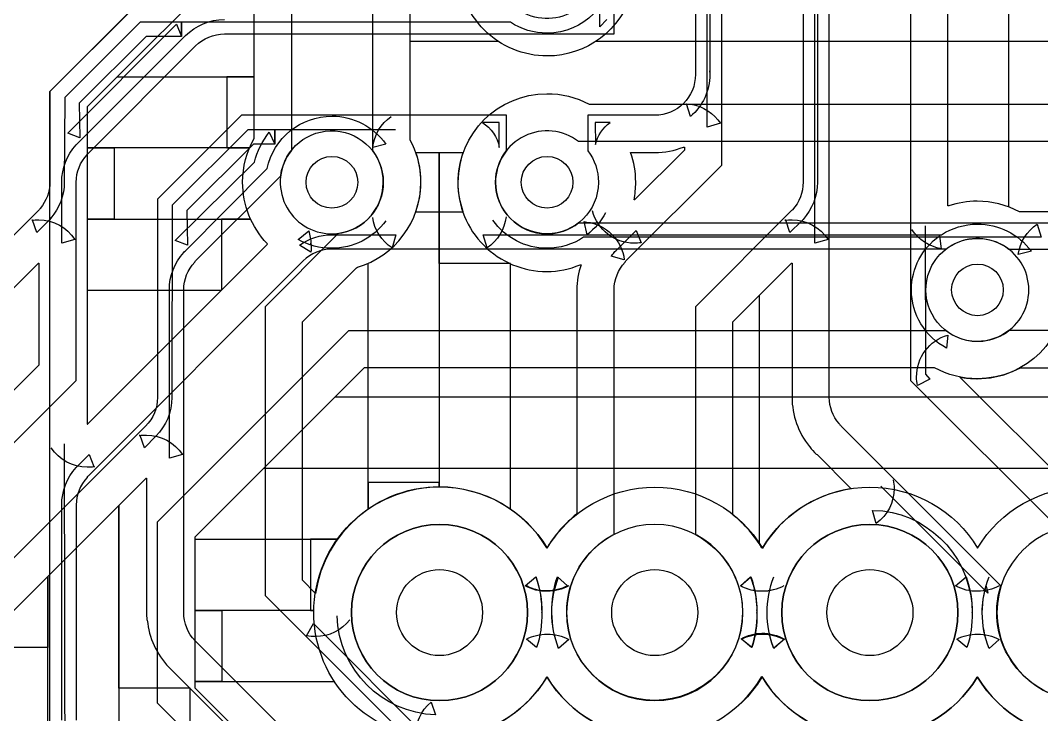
# Model space of a CAD drawing. Extents: x -29 to 3249, y -29 to 2286.
# Drawn here: x 665.2 to 1139.8, y 662.6 to 985.2 of the extents above; entities that cross this region are included whole.
import ezdxf

# ---------------------------------------------------------------- set-up
doc = ezdxf.new("R2010")
doc.units = 0
doc.header["$MEASUREMENT"] = 0
doc.layers.get('0').update_dxf_attribs({"linetype": 'CONTINUOUS'})
for name, color, linetype in [('DrillPlated', 7, 'CONTINUOUS'), ('InsulateBottom', 7, 'CONTINUOUS'), ('InsulateTop', 7, 'CONTINUOUS')]:
    doc.layers.add(name, color=color, linetype=linetype)

# ---------------------------------------------------------------- blocks, each defined once
blk = doc.blocks.new('T1')
blk.add_circle((0, 0), 12)
blk.add_circle((0, 0), 12)
blk = doc.blocks.new('T2')
blk.add_circle((0, 0), 20)
blk.add_circle((0, 0), 20)

msp = doc.modelspace()

# ---------------------------------------------------------------- linework, layer by layer
at = {"layer": 'InsulateBottom'}
for points in [[(678.937012, 617.913391), (678.937012, 952.165344), (678.937012, 952.165344), (758.858276, 1032.08667), (758.858276, 1032.08667), (760.039368, 1032.08667), (760.039368, 1032.08667, 0.414214), (800.984253, 1073.031494), (800.984253, 1073.031494, 0.049629), (800.984253, 1073.818848), (800.984253, 1073.818848), (800.984253, 1147.047241), (800.984253, 1147.047241, 1), (719.094482, 1147.047241), (719.094482, 1147.047241), (719.094482, 1073.031494), (719.094482, 1073.031494, 0.13615), (725, 1051.968506), (725, 1051.968506), (725, 1051.771606), (725, 1051.771606), (646.653564, 973.425171)], [(774.212585, 1016.535461, -0.032677), (766.7323, 1015.157471), (766.7323, 1015.157471), (766.141724, 1014.960632), (766.141724, 1014.960632), (696.259827, 945.078735), (696.259827, 945.078735), (696.259827, 797.637817), (696.259827, 797.637817), (696.456665, 797.637817), (696.456665, 797.637817), (780.118103, 881.299194), (780.118103, 881.299194), (779.921265, 881.496094), (779.921265, 881.496094, -0.192855), (768.503906, 910.039368), (768.503906, 910.039368, -0.128761), (773.818909, 930.315002), (773.818909, 930.315002), (773.818909, 1010.039368), (773.818909, 1010.039368, -0.04513), (774.409485, 1016.535461), (774.409485, 1016.535461), (774.212585, 1016.535461)], [(2041.141724, 1017.91333), (1952.165283, 928.937012), (1952.165283, 928.937012), (924.606262, 928.937012), (924.606262, 928.937012, 0.621478), (886.023621, 910.039368), (886.023621, 910.039368, 0.413357), (909.842529, 886.023621), (909.842529, 886.023621, 0.16799), (924.606262, 891.141724), (924.606262, 891.141724), (1960.039307, 891.141724), (1960.039307, 891.141724), (1962.598389, 891.338562), (1962.598389, 891.338562, 0.146704), (1972.440918, 895.86615), (1972.440918, 895.86615), (1972.834717, 896.062988), (1972.834717, 896.062988, 0.105937), (1974.015747, 897.24408), (1974.015747, 897.24408), (2073.425049, 996.653503)], [(791.141724, 1010.039368), (791.141724, 924.803162), (791.141724, 924.803162, 0.624524), (809.842529, 886.023621), (809.842529, 886.023621, 0.413196), (833.858276, 909.842529), (833.858276, 909.842529), (833.858276, 910.039368), (833.858276, 910.039368, 0.165306), (828.937012, 924.606262), (828.937012, 924.606262), (828.937012, 1002.165344)], [(949.606262, 998.425171, -0.332439), (910.039368, 968.700806), (910.039368, 968.700806, -0.414553), (868.700806, 1010.039368)], [(846.259827, 995.078735), (846.259827, 929.724426), (846.259827, 929.724426, -0.112975), (851.181091, 912.007874), (851.181091, 912.007874), (851.181091, 911.810974), (851.181091, 911.810974, -0.020797), (851.181091, 910.039368), (851.181091, 910.039368), (851.181091, 909.64563), (851.181091, 909.64563, -0.08282), (848.818909, 896.259827), (848.818909, 896.259827), (871.062988, 896.259827), (871.062988, 896.259827, -0.085398), (868.700806, 910.039368), (868.700806, 910.039368, -0.413061), (909.842529, 951.181091), (909.842529, 951.181091, -0.124965), (929.527527, 946.259827), (929.527527, 946.259827), (1945.078735, 946.259827)], [(2085.629883, 984.448792), (1987.401611, 886.220459), (1987.401611, 886.220459, -0.059004), (1983.858276, 882.677185), (1983.858276, 882.677185), (1983.464478, 882.480286), (1983.464478, 882.480286, -0.177587), (1960.039307, 873.818909), (1960.039307, 873.818909), (1148.818848, 873.818909), (1148.818848, 873.818909, -0.08661), (1151.18103, 859.842529), (1151.18103, 859.842529, -0.413376), (1110.039307, 818.700806), (1110.039307, 818.700806, -0.127659), (1089.960571, 823.818909), (1089.960571, 823.818909), (825, 823.818909), (825, 823.818909), (746.259827, 745.078735), (746.259827, 745.078735), (746.259827, 675), (746.259827, 675), (825, 596.259827)], [(835.039368, 892.125977, -0.241859), (809.842529, 879.33075), (809.842529, 879.33075, -0.133068), (794.291382, 883.464539), (794.291382, 883.464539), (799.212646, 887.40155), (799.212646, 887.40155, -0.077488), (800.196838, 881.299194), (800.196838, 881.299194), (800.196838, 881.692932), (800.196838, 881.692932, -0.051911), (800.196838, 877.559082), (800.196838, 877.559082), (794.881897, 880.708618), (794.881897, 880.708618, -0.159504), (810.039368, 885.629883), (810.039368, 885.629883), (839.763794, 885.629883), (839.763794, 885.629883), (837.992126, 879.527527), (837.992126, 879.527527, -0.220603), (828.937012, 893.700806)], [(890.944885, 893.897644, -0.220993), (882.086609, 879.527527), (882.086609, 879.527527), (880.315002, 885.629883), (880.315002, 885.629883), (1093.307129, 885.629883), (1093.307129, 885.629883, -0.144017), (1109.842529, 890.551208), (1109.842529, 890.551208, -0.241263), (1135.039307, 877.952759), (1135.039307, 877.952759), (1128.937012, 876.377991), (1128.937012, 876.377991, -0.218437), (1137.795288, 890.551208), (1137.795288, 890.551208), (1139.567017, 884.448792), (1139.567017, 884.448792), (926.968506, 884.448792), (926.968506, 884.448792, -0.148922), (909.842529, 879.33075), (909.842529, 879.33075, -0.243175), (884.842529, 892.322815)], [(817.913391, 578.937012), (728.937012, 667.913391), (728.937012, 667.913391), (728.937012, 752.165344), (728.937012, 752.165344), (817.913391, 841.141724), (817.913391, 841.141724), (1095.275635, 841.141724), (1095.275635, 841.141724, 0.625984), (1133.858276, 860.039368), (1133.858276, 860.039368, 0.620297), (1095.472412, 878.937012), (1095.472412, 878.937012), (810.039368, 878.937012), (810.039368, 878.937012, 0.198912), (796.653564, 873.425171), (796.653564, 873.425171), (696.653564, 773.425171), (696.653564, 773.425171, 0.035579), (696.259827, 773.031494), (696.259827, 773.031494), (696.259827, 772.834656), (696.259827, 772.834656, 0.189328), (691.141724, 760.039368), (691.141724, 760.039368), (691.141724, 660.039368)], [(684.448853, 660.039368), (684.448853, 760.039368), (684.448853, 760.039368, -0.186206), (691.141724, 777.362183), (691.141724, 777.362183, -0.026263), (691.929138, 778.149658), (691.929138, 778.149658), (697.24408, 783.464539), (697.24408, 783.464539), (699.409485, 777.952759), (699.409485, 777.952759), (699.606262, 777.75592), (699.606262, 777.75592, -0.039251), (696.259827, 777.559082), (696.259827, 777.559082, -0.252214), (679.527588, 786.614197)], [(859.842529, 651.574829, -0.413622), (801.574829, 710.039368), (801.574829, 710.039368, -0.414213), (860.039368, 768.503906), (860.039368, 768.503906, -0.263516), (910.039368, 739.960632), (910.039368, 739.960632, -0.26369), (960.039368, 768.307068), (960.039368, 768.307068, -0.263514), (1010.039368, 739.960632), (1010.039368, 739.960632, -0.263689), (1060.039307, 768.307068), (1060.039307, 768.307068, -0.263514), (1110.039307, 739.960632), (1110.039307, 739.960632, -0.26369), (1160.039307, 768.307068)], [(900.937012, 710, 1), (819.062988, 710), (819.062988, 710, 1), (900.937012, 710)], [(1000.937012, 710, 1), (919.062988, 710), (919.062988, 710, 1), (1000.937012, 710)], [(1100.937012, 710, 1), (1019.062988, 710), (1019.062988, 710, 1), (1100.937012, 710)], [(1200.937012, 710, 1), (1119.062988, 710), (1119.062988, 710, 1), (1200.937012, 710)], [(920.078735, 722.440918, -0.128687), (910.039368, 719.881897), (910.039368, 719.881897, -0.132994), (899.803162, 722.440918), (899.803162, 722.440918), (904.724426, 726.574829), (904.724426, 726.574829, -0.089803), (907.480347, 709.842529), (907.480347, 709.842529), (907.480347, 710.039368), (907.480347, 710.039368, -0.08779), (905.118103, 693.700745), (905.118103, 693.700745), (900.393738, 697.637817), (900.393738, 697.637817, -0.123105), (910.039368, 700), (910.039368, 700, -0.128687), (920.078735, 697.440918), (920.078735, 697.440918), (915.35437, 693.307129), (915.35437, 693.307129, -0.088863), (912.204712, 709.842529), (912.204712, 709.842529, -0.08994), (915.35437, 726.574829)], [(1020.078735, 722.440918, -0.128687), (1010.039368, 719.881897), (1010.039368, 719.881897, -0.132994), (999.803162, 722.440918), (999.803162, 722.440918), (1004.724426, 726.574829), (1004.724426, 726.574829, -0.089803), (1007.480347, 709.842529), (1007.480347, 709.842529), (1007.480347, 710.039368), (1007.480347, 710.039368, -0.08779), (1005.118103, 693.700745), (1005.118103, 693.700745), (1000.393738, 697.637817), (1000.393738, 697.637817, -0.123105), (1010.039368, 700), (1010.039368, 700, -0.128687), (1020.078735, 697.440918), (1020.078735, 697.440918), (1015.35437, 693.307129), (1015.35437, 693.307129, -0.088863), (1012.204712, 709.842529), (1012.204712, 709.842529, -0.08994), (1015.35437, 726.574829)], [(1120.078735, 722.440918, -0.128687), (1110.039307, 719.881897), (1110.039307, 719.881897, -0.132994), (1099.803101, 722.440918), (1099.803101, 722.440918), (1104.724365, 726.574829), (1104.724365, 726.574829, -0.089803), (1107.480347, 709.842529), (1107.480347, 709.842529), (1107.480347, 710.039368), (1107.480347, 710.039368, -0.08779), (1105.118042, 693.700745), (1105.118042, 693.700745), (1100.393677, 697.637817), (1100.393677, 697.637817, -0.123105), (1110.039307, 700), (1110.039307, 700, -0.128687), (1120.078735, 697.440918), (1120.078735, 697.440918), (1115.35437, 693.307129), (1115.35437, 693.307129, -0.088863), (1112.204712, 709.842529), (1112.204712, 709.842529, -0.08994), (1115.35437, 726.574829)], [(960.039368, 651.771667, -0.263226), (910.039368, 679.921265), (910.039368, 679.921265), (909.842529, 679.921265), (909.842529, 679.921265, -0.263487), (859.842529, 651.574829)], [(1060.039307, 651.771667, -0.263226), (1010.039368, 679.921265), (1010.039368, 679.921265), (1009.842529, 679.921265), (1009.842529, 679.921265, -0.262584), (960.039368, 651.771667)], [(1160.039307, 651.771667, -0.263226), (1110.039307, 679.921265), (1110.039307, 679.921265), (1109.842529, 679.921265), (1109.842529, 679.921265, -0.262585), (1060.039307, 651.771667)]]:
    msp.add_lwpolyline(points, format="xyb", dxfattribs=at)
for points in [[(846.259827, 975.590515), (887.204712, 975.590515)], [(932.677185, 975.590515), (1974.409424, 975.590515)], [(710.236206, 959.055115), (773.818909, 959.055115), (773.818909, 959.055115), (761.220459, 959.055115), (761.220459, 959.055115), (761.220459, 925.984253), (761.220459, 925.984253), (771.850403, 925.984253), (771.850403, 925.984253), (696.259827, 925.984253), (696.259827, 925.984253), (708.858276, 925.984253), (708.858276, 925.984253), (708.858276, 892.913391), (708.858276, 892.913391), (696.259827, 892.913391), (696.259827, 892.913391), (772.24408, 892.913391), (772.24408, 892.913391), (758.661377, 892.913391), (758.661377, 892.913391), (758.661377, 859.842529)], [(696.259827, 859.842529), (758.661377, 859.842529)], [(811.417297, 810.236206), (2559.054932, 810.236206), (2559.054932, 810.236206), (2525.984131, 810.236206), (2525.984131, 810.236206), (2525.984131, 777.165344)], [(685.629944, 788.385803), (685.826721, 620.86615)], [(778.346436, 777.165344), (2525.984131, 777.165344), (2525.984131, 777.165344), (2492.913574, 777.165344), (2492.913574, 777.165344), (2492.913574, 744.094482)], [(746.259827, 744.094482), (812.59845, 744.094482), (812.59845, 744.094482), (800, 744.094482), (800, 744.094482), (800, 711.023621), (800, 711.023621), (801.574829, 711.023621), (801.574829, 711.023621), (746.259827, 711.023621), (746.259827, 711.023621), (758.858276, 711.023621), (758.858276, 711.023621), (758.858276, 677.952759), (758.858276, 677.952759), (746.259827, 677.952759), (746.259827, 677.952759), (811.417297, 677.952759)]]:
    msp.add_lwpolyline(points, dxfattribs=at)
at = {"layer": 'InsulateTop'}
for points in [[(257.283478, 384.055115), (691.141724, 817.913391), (691.141724, 817.913391), (691.141724, 910.039368), (691.141724, 910.039368, -0.189328), (696.259827, 922.834656), (696.259827, 922.834656), (696.259827, 923.031555), (696.259827, 923.031555, -0.035576), (696.653564, 923.425171), (696.653564, 923.425171), (746.653564, 973.425171), (746.653564, 973.425171, -0.198912), (760.039368, 978.937012), (760.039368, 978.937012), (941.141724, 978.937012), (941.141724, 978.937012), (941.141724, 1402.165405), (941.141724, 1402.165405), (852.165344, 1491.141724)], [(1028.937012, 1441.141724), (1028.937012, 910.039368), (1028.937012, 910.039368, -0.18747), (1024.015747, 897.24408), (1024.015747, 897.24408), (1023.818909, 897.047241), (1023.818909, 897.047241, -0.035579), (1023.425171, 896.653564), (1023.425171, 896.653564), (978.937012, 852.165344), (978.937012, 852.165344), (978.937012, 746.259827), (978.937012, 746.259827), (979.133911, 746.062988), (979.133911, 746.062988, -0.272107), (1000.787415, 710.826721), (1000.787415, 710.826721), (1000.787415, 710.629944), (1000.787415, 710.629944, -0.037162), (1000.787415, 710.039368), (1000.787415, 710.039368), (1000.787415, 709.842529), (1000.787415, 709.842529, -0.997549), (919.094482, 710.039368), (919.094482, 710.039368, -0.278881), (940.944885, 746.259827), (940.944885, 746.259827), (941.141724, 746.456665), (941.141724, 746.456665), (941.141724, 860.039368), (941.141724, 860.039368, -0.189329), (946.259827, 872.834656), (946.259827, 872.834656), (946.259827, 873.031433), (946.259827, 873.031433, -0.035582), (946.653564, 873.425171), (946.653564, 873.425171), (991.141724, 917.913391), (991.141724, 917.913391), (991.141724, 1452.165405)], [(985.629883, 1410.039429), (985.629883, 961.220459), (985.629883, 961.220459), (985.629883, 961.810974), (985.629883, 961.810974, -0.041451), (985.629883, 960.039368), (985.629883, 960.039368, -0.220257), (976.574829, 940.551147), (976.574829, 940.551147), (974.803162, 946.456726), (974.803162, 946.456726), (976.968506, 946.259827), (976.968506, 946.259827, -0.21083), (990.551147, 937.40155), (990.551147, 937.40155), (984.448792, 935.629883), (984.448792, 935.629883), (984.448792, 1449.409424)], [(1159.842529, 669.094482, -0.50738), (1120.866211, 722.440918), (1120.866211, 722.440918), (1046.653564, 796.653564), (1046.653564, 796.653564, -0.080714), (1045.866211, 797.637817), (1045.866211, 797.637817), (1045.669312, 797.834656), (1045.669312, 797.834656, -0.17791), (1041.141724, 810.039368), (1041.141724, 810.039368), (1041.141724, 1110.039307), (1041.141724, 1110.039307, -0.198913), (1046.653564, 1123.425171), (1046.653564, 1123.425171), (1346.653564, 1423.425171)], [(978.937012, 1410.039429), (978.937012, 960.039368), (978.937012, 960.039368, -0.414214), (960.039368, 941.141724), (960.039368, 941.141724), (928.937012, 941.141724), (928.937012, 941.141724), (928.937012, 924.606262), (928.937012, 924.606262, -0.165306), (933.858276, 910.039368), (933.858276, 910.039368), (933.858276, 909.842529), (933.858276, 909.842529, -0.996575), (886.023621, 910.039368), (886.023621, 910.039368, -0.167956), (891.141724, 924.803162), (891.141724, 924.803162), (891.141724, 941.141724), (891.141724, 941.141724), (767.913391, 941.141724), (767.913391, 941.141724), (728.937012, 902.165344), (728.937012, 902.165344), (728.937012, 810.826721), (728.937012, 810.826721, -0.049629), (728.937012, 810.039368), (728.937012, 810.039368, -0.198912), (723.425171, 796.653564), (723.425171, 796.653564), (274.015747, 347.24411)], [(1595.078613, 896.259827), (1129.527466, 896.259827), (1129.527466, 896.259827, 0.124964), (1109.842529, 901.181091), (1109.842529, 901.181091, 0.081586), (1096.653564, 899.015747), (1096.653564, 899.015747), (1096.259888, 899.015747), (1096.259888, 899.015747), (1096.259888, 1095.078735), (1096.259888, 1095.078735), (1151.574829, 1150.393677)], [(1035.629883, 1138.385742), (1035.629883, 910.039368), (1035.629883, 910.039368, -0.184847), (1028.937012, 892.716553), (1028.937012, 892.716553, -0.02626), (1028.149658, 891.929199), (1028.149658, 891.929199), (1022.834595, 886.614197), (1022.834595, 886.614197), (1020.86615, 892.322815), (1020.86615, 892.322815), (1020.472412, 892.322815), (1020.472412, 892.322815, -0.039252), (1023.818909, 892.519714), (1023.818909, 892.519714, -0.252214), (1040.551147, 883.464539), (1040.551147, 883.464539), (1034.448853, 881.692932), (1034.448853, 881.692932), (1034.448853, 1110.039307)], [(933.858276, 1010.039368, -0.625984), (895.275635, 991.141724), (895.275635, 991.141724), (717.913391, 991.141724), (717.913391, 991.141724), (678.937012, 952.165344), (678.937012, 952.165344), (678.937012, 910.039368), (678.937012, 910.039368, -0.17791), (674.409485, 897.834656), (674.409485, 897.834656), (674.212585, 897.637817), (674.212585, 897.637817, -0.080716), (673.425171, 896.653564), (673.425171, 896.653564), (264.763794, 487.992126)], [(940.551147, 1009.842529, -0.412934), (910.039368, 979.330688), (910.039368, 979.330688, -0.149289), (892.913391, 984.448792), (892.913391, 984.448792), (740.157471, 984.448792), (740.157471, 984.448792), (740.157471, 977.75592), (740.157471, 977.75592), (723.622009, 977.75592), (723.622009, 977.75592), (692.519653, 946.850342), (692.519653, 946.850342), (692.913391, 930.708618), (692.913391, 930.708618), (687.204712, 932.874023), (687.204712, 932.874023), (737.204712, 982.873962), (737.204712, 982.873962, -0.006466), (737.795288, 983.464539), (737.795288, 983.464539), (740.157471, 977.75592), (740.157471, 977.75592), (740.157471, 984.448792), (740.157471, 984.448792), (720.866089, 984.448792), (720.866089, 984.448792), (685.826721, 949.409424), (685.826721, 949.409424), (685.629944, 910.039368), (685.629944, 910.039368, -0.177775), (679.33075, 893.307068), (679.33075, 893.307068), (679.527588, 893.700806), (679.527588, 893.700806, -0.053293), (678.149597, 891.929199), (678.149597, 891.929199), (672.834656, 886.614197), (672.834656, 886.614197), (670.866089, 892.322815), (670.866089, 892.322815), (670.472473, 892.322815), (670.472473, 892.322815, -0.039251), (673.818909, 892.519714), (673.818909, 892.519714, -0.252214), (690.551208, 883.464539), (690.551208, 883.464539), (684.448853, 881.692932), (684.448853, 881.692932), (684.448853, 910.039368), (684.448853, 910.039368, -0.186206), (691.141724, 927.362183), (691.141724, 927.362183, -0.026262), (691.929138, 928.149597), (691.929138, 928.149597), (741.929138, 978.149597), (741.929138, 978.149597, -0.198913), (760.039368, 985.629883)], [(839.566895, 934.448792), (783.464539, 934.448792), (783.464539, 934.448792), (783.464539, 927.75592), (783.464539, 927.75592), (773.622009, 927.75592), (773.622009, 927.75592), (742.519653, 896.850342), (742.519653, 896.850342), (742.913391, 880.708618), (742.913391, 880.708618), (737.204712, 882.874023), (737.204712, 882.874023), (774.015747, 919.291382), (774.015747, 919.291382, -0.105741), (780.905518, 933.2677), (780.905518, 933.2677), (783.464539, 927.75592), (783.464539, 927.75592), (783.464539, 934.448792), (783.464539, 934.448792), (770.866089, 934.448792), (770.866089, 934.448792), (735.826721, 899.409424), (735.826721, 899.409424), (735.629944, 810.039368), (735.629944, 810.039368, -0.198912), (728.149658, 791.929077), (728.149658, 791.929077), (722.834656, 786.614197), (722.834656, 786.614197), (720.866089, 792.322815), (720.866089, 792.322815), (720.472473, 792.322815), (720.472473, 792.322815, -0.039251), (723.818909, 792.519653), (723.818909, 792.519653, -0.252214), (740.551208, 783.464539), (740.551208, 783.464539), (734.448853, 781.692932), (734.448853, 781.692932), (734.448853, 860.039368), (734.448853, 860.039368, -0.186206), (741.141724, 877.362183), (741.141724, 877.362183, -0.026263), (741.929138, 878.149658), (741.929138, 878.149658), (779.921265, 916.338562), (779.921265, 916.338562, -0.355229), (810.039368, 940.747986), (810.039368, 940.747986, -0.242831), (835.039368, 927.75592), (835.039368, 927.75592), (828.937012, 926.181091), (828.937012, 926.181091, -0.217042), (837.59845, 940.551147)], [(887.795288, 937.795288), (879.921265, 937.795288), (879.921265, 937.795288, -0.222942), (887.795288, 926.181091), (887.795288, 926.181091), (887.795288, 937.795288)], [(939.370056, 937.795288), (932.283447, 937.795288), (932.283447, 937.795288), (932.480347, 927.559082), (932.480347, 927.559082, -0.190067), (939.370056, 937.795288)], [(846.653564, 596.653503), (746.456665, 696.850403), (746.456665, 696.850403, -0.19509), (741.141724, 710.039368), (741.141724, 710.039368), (741.141724, 860.039368), (741.141724, 860.039368, -0.189328), (746.259827, 872.834656), (746.259827, 872.834656), (746.259827, 873.031433), (746.259827, 873.031433, -0.035582), (746.653564, 873.425171), (746.653564, 873.425171), (786.220459, 912.992065), (786.220459, 912.992065), (786.220459, 913.188965), (786.220459, 913.188965, -0.935309), (833.858276, 910.039368), (833.858276, 910.039368, -0.37577), (813.189026, 886.220459), (813.189026, 886.220459), (812.795288, 886.023621), (812.795288, 886.023621), (778.937012, 852.165344), (778.937012, 852.165344), (778.937012, 717.913391), (778.937012, 717.913391), (867.913391, 628.937012)], [(960.039368, 923.818909, 0.094905), (973.425171, 926.377991), (973.425171, 926.377991), (973.818909, 926.377991), (973.818909, 926.377991), (973.818909, 925), (973.818909, 925), (950.590515, 901.771606), (950.590515, 901.771606), (950.393738, 901.771606), (950.393738, 901.771606, 0.050354), (951.181091, 910.039368), (951.181091, 910.039368, 0.085167), (948.818909, 923.818909), (948.818909, 923.818909), (960.039368, 923.818909)], [(821.850403, 870.472473, 0.330777), (851.37793, 910.039368), (851.37793, 910.039368, 0.085017), (849.015747, 923.818909), (849.015747, 923.818909), (870.86615, 923.818909), (870.86615, 923.818909, 0.085101), (868.503906, 910.039368), (868.503906, 910.039368, 0.414631), (909.842529, 868.503906), (909.842529, 868.503906, 0.096709), (925.393738, 871.653564), (925.393738, 871.653564), (925.787354, 871.653564), (925.787354, 871.653564, 0.082258), (923.818909, 860.039368), (923.818909, 860.039368), (923.818909, 755.905518), (923.818909, 755.905518), (923.62207, 755.708679), (923.62207, 755.708679, 0.089338), (910.039368, 740.157471), (910.039368, 740.157471), (909.842529, 740.157471), (909.842529, 740.157471, 0.262276), (860.039368, 768.307068), (860.039368, 768.307068, 0.370224), (802.362183, 718.897644), (802.362183, 718.897644), (796.259827, 725), (796.259827, 725), (796.259827, 845.078735), (796.259827, 845.078735), (821.456726, 870.275635), (821.456726, 870.275635), (821.850403, 870.472473)], [(937.204712, 895.86615, -0.109527), (928.543274, 885.629883), (928.543274, 885.629883), (927.165344, 891.7323), (927.165344, 891.7323), (928.346436, 891.535461), (928.346436, 891.535461, -0.343789), (945.86615, 874.015747), (945.86615, 874.015747), (939.763794, 875.590515), (939.763794, 875.590515, -0.020446), (941.141724, 877.362183), (941.141724, 877.362183, -0.026263), (941.929138, 878.149658), (941.929138, 878.149658), (951.377991, 887.59845), (951.377991, 887.59845), (953.740173, 881.889709), (953.740173, 881.889709, -0.039251), (950.393738, 881.692932), (950.393738, 881.692932, -0.340147), (931.102356, 896.653564)], [(1085.629883, 889.763794), (1085.826782, 820.86615), (1085.826782, 820.86615), (1087.795288, 818.503906), (1087.795288, 818.503906), (1082.08667, 815.551208), (1082.08667, 815.551208, -0.049389), (1081.692871, 819.488159), (1081.692871, 819.488159, -0.337491), (1096.259888, 838.976379), (1096.259888, 838.976379), (1095.669312, 832.874023), (1095.669312, 832.874023, -0.278633), (1079.330688, 860.039368), (1079.330688, 860.039368, -0.243304), (1092.322754, 885.039368), (1092.322754, 885.039368), (1093.110229, 879.13385), (1093.110229, 879.13385, -0.210828), (1079.527588, 887.992065)], [(1610.039429, 841.141724), (1124.606323, 841.141724), (1124.606323, 841.141724, -0.16799), (1109.842529, 836.023621), (1109.842529, 836.023621, -0.413357), (1086.02356, 860.039368), (1086.02356, 860.039368, -0.621478), (1124.606323, 878.937012), (1124.606323, 878.937012), (1602.165405, 878.937012)], [(1023.62207, 872.440918), (1023.818909, 872.440918), (1023.818909, 872.440918), (1023.818909, 810.039368), (1023.818909, 810.039368, 0.171684), (1031.889771, 787.204712), (1031.889771, 787.204712), (1032.08667, 787.007935), (1032.08667, 787.007935, 0.052496), (1035.039307, 783.661438), (1035.039307, 783.661438), (1035.433105, 783.464539), (1035.433105, 783.464539), (1051.18103, 767.716553), (1051.18103, 767.716553), (1050.787476, 767.519653), (1050.787476, 767.519653, 0.221466), (1010.039368, 739.960632), (1010.039368, 739.960632), (1009.842529, 739.960632), (1009.842529, 739.960632, 0.088247), (996.456726, 755.314941), (996.456726, 755.314941), (996.259827, 755.511841), (996.259827, 755.511841), (996.259827, 845.078735), (996.259827, 845.078735), (1023.62207, 872.440918)], [(1153.346436, 767.913391), (1101.771606, 819.488159), (1101.771606, 819.488159), (1101.968506, 819.488159), (1101.968506, 819.488159, 0.04686), (1109.645752, 818.700806), (1109.645752, 818.700806), (1109.842529, 818.700806), (1109.842529, 818.700806), (1113.976318, 818.897644), (1113.976318, 818.897644, 0.101875), (1129.921265, 823.818909), (1129.921265, 823.818909), (1610.039429, 823.818909)], [(287.795258, 336.614197), (723.622009, 772.440918), (723.622009, 772.440918), (723.818909, 772.440918), (723.818909, 772.440918), (723.818909, 710.039368), (723.818909, 710.039368, 0.039418), (724.015747, 706.692932), (724.015747, 706.692932), (724.212585, 706.496094), (724.212585, 706.496094, 0.171482), (734.252014, 684.64563), (734.252014, 684.64563), (834.448792, 584.448792)], [(1070.866211, 771.653564, -0.049389), (1071.259888, 767.716553), (1071.259888, 767.716553, -0.240713), (1062.992188, 751.37793), (1062.992188, 751.37793), (1061.220459, 757.480286), (1061.220459, 757.480286), (1065.944946, 757.283447), (1065.944946, 757.283447, -0.378986), (1107.480347, 709.842529), (1107.480347, 709.842529), (1107.480347, 710.039368), (1107.480347, 710.039368, -0.08779), (1105.118042, 693.700745), (1105.118042, 693.700745), (1100.393677, 697.637817), (1100.393677, 697.637817, -0.123105), (1110.039307, 700), (1110.039307, 700, -0.128687), (1120.078735, 697.440918), (1120.078735, 697.440918), (1115.35437, 693.307129), (1115.35437, 693.307129, -0.090137), (1112.204712, 710.039368), (1112.204712, 710.039368, -0.065078), (1113.976318, 722.24408), (1113.976318, 722.24408), (1114.763794, 719.094482), (1114.763794, 719.094482), (1065.157471, 768.700806)], [(819.062988, 710, -1), (900.937012, 710), (900.937012, 710, -1), (819.062988, 710)], [(1019.062988, 710, -1), (1100.937012, 710), (1100.937012, 710, -1), (1019.062988, 710)], [(904.724426, 726.771667, -0.091137), (907.480347, 709.842529), (907.480347, 709.842529), (907.480347, 710.039368), (907.480347, 710.039368, -0.08779), (905.118103, 693.700745), (905.118103, 693.700745), (900.393738, 697.637817), (900.393738, 697.637817, -0.123105), (910.039368, 700), (910.039368, 700, -0.128687), (920.078735, 697.440918), (920.078735, 697.440918), (915.35437, 693.307129), (915.35437, 693.307129, -0.090078), (912.204712, 710.039368), (912.204712, 710.039368, -0.088761), (914.763794, 726.574829), (914.763794, 726.574829), (919.488159, 722.440918), (919.488159, 722.440918, -0.123105), (909.842529, 720.078735), (909.842529, 720.078735), (909.64563, 720.078735), (909.64563, 720.078735), (906.889709, 720.275574), (906.889709, 720.275574), (906.496094, 720.275574), (906.496094, 720.275574, -0.086495), (900, 722.637817)], [(1020.078735, 722.440918, -0.128706), (1009.842529, 719.881897), (1009.842529, 719.881897), (1009.645691, 719.881897), (1009.645691, 719.881897), (1006.496094, 720.078735), (1006.496094, 720.078735, -0.086527), (999.803162, 722.440918), (999.803162, 722.440918), (1004.527527, 726.574829), (1004.527527, 726.574829, -0.082755), (1007.480347, 711.023621), (1007.480347, 711.023621), (1007.480347, 711.220459), (1007.480347, 711.220459, -0.032331), (1007.480347, 709.64563), (1007.480347, 709.64563), (1007.480347, 709.842529), (1007.480347, 709.842529, -0.0869), (1004.921265, 693.700745), (1004.921265, 693.700745), (1000.196899, 697.834656), (1000.196899, 697.834656, -0.12649), (1009.842529, 700.393738), (1009.842529, 700.393738, -0.134223), (1020.275635, 697.637817), (1020.275635, 697.637817), (1015.35437, 693.503906), (1015.35437, 693.503906, -0.087891), (1012.204712, 709.842529), (1012.204712, 709.842529, -0.08994), (1015.35437, 726.574829)], [(818.307068, 706.692932, -0.231898), (802.362183, 698.818909), (802.362183, 698.818909, -0.049291), (798.228394, 699.212585), (798.228394, 699.212585), (801.37793, 704.921265), (801.37793, 704.921265), (854.921265, 651.37793), (854.921265, 651.37793), (849.212646, 648.425232), (849.212646, 648.425232, -0.049388), (848.818909, 652.362183), (848.818909, 652.362183, -0.229861), (856.102356, 668.307129), (856.102356, 668.307129), (858.070923, 662.40155), (858.070923, 662.40155, -0.393062), (812.40155, 708.464539)], [(869.684998, 652.559021, 0.218582), (909.842529, 679.921265), (909.842529, 679.921265), (910.039368, 679.921265)], [(910.039368, 679.921265, 0.262279), (959.842529, 651.771667)], [(959.842529, 651.771667, 0.264436), (1009.842529, 680.314941), (1009.842529, 680.314941, 0.265239), (1060.039307, 651.771667)], [(1060.039307, 651.771667, 0.262585), (1109.842529, 679.921265), (1109.842529, 679.921265), (1110.039307, 679.921265), (1110.039307, 679.921265, 0.262509), (1159.842529, 651.771667)]]:
    msp.add_lwpolyline(points, format="xyb", dxfattribs=at)
for points in [[(1367.913452, 1391.141724), (1078.937012, 1102.165283), (1078.937012, 1102.165283), (1078.937012, 817.913391), (1078.937012, 817.913391), (1147.637817, 749.212585)], [(1223.62207, 896.259827), (1223.62207, 1016.338623), (1223.62207, 1016.338623), (1223.62207, 1014.763794), (1223.62207, 1014.763794), (1190.551147, 1014.763794), (1190.551147, 1014.763794), (1190.551147, 1018.110229), (1190.551147, 1018.110229), (1190.551147, 896.259827), (1190.551147, 896.259827), (1190.551147, 908.858276), (1190.551147, 908.858276), (1157.480347, 908.858276), (1157.480347, 908.858276), (1157.480347, 896.259827), (1157.480347, 896.259827), (1157.480347, 1047.834595), (1157.480347, 1047.834595), (1124.409424, 1047.834595), (1124.409424, 1047.834595), (1124.409424, 1123.228394), (1124.409424, 1123.228394), (1124.409424, 898.62207)], [(937.795288, 985.629883), (934.448792, 982.283447), (934.448792, 982.283447), (934.448792, 1039.370117)], [(892.913391, 758.070862), (892.913391, 872.24408), (892.913391, 872.24408), (859.842529, 872.24408), (859.842529, 872.24408), (859.842529, 923.818909), (859.842529, 923.818909), (859.842529, 768.307068), (859.842529, 768.307068), (859.842529, 770.472473), (859.842529, 770.472473), (826.771667, 770.472473), (826.771667, 770.472473), (826.771667, 757.874023), (826.771667, 757.874023), (826.771667, 872.24408)], [(286.811005, 485.629913), (673.622009, 872.440918), (673.622009, 872.440918), (673.818909, 872.440918), (673.818909, 872.440918), (673.818909, 825), (673.818909, 825), (253.149612, 404.330719)], [(1008.661438, 741.7323), (1008.661438, 857.480286)], [(744.094482, 31.102364), (744.094482, 674.803101), (744.094482, 674.803101), (711.023621, 674.803101), (711.023621, 674.803101), (711.023621, 759.842529), (711.023621, 759.842529), (711.023621, 31.102364)], [(677.952759, 31.102364), (677.952759, 726.771667), (677.952759, 726.771667), (677.952759, 693.700745), (677.952759, 693.700745), (644.881897, 693.700745)]]:
    msp.add_lwpolyline(points, dxfattribs=at)

# ---------------------------------------------------------------- block references
at = {"layer": 'DrillPlated'}
for name, p in [('T1', (810, 910)), ('T1', (810, 910)), ('T1', (910, 910)), ('T1', (910, 910)), ('T1', (1110, 860)), ('T1', (1110, 860)), ('T2', (860, 710)), ('T2', (860, 710)), ('T2', (960, 710)), ('T2', (960, 710)), ('T2', (1060, 710)), ('T2', (1060, 710))]:
    msp.add_blockref(name, p, dxfattribs=at)

doc.saveas('drawing.dxf')
